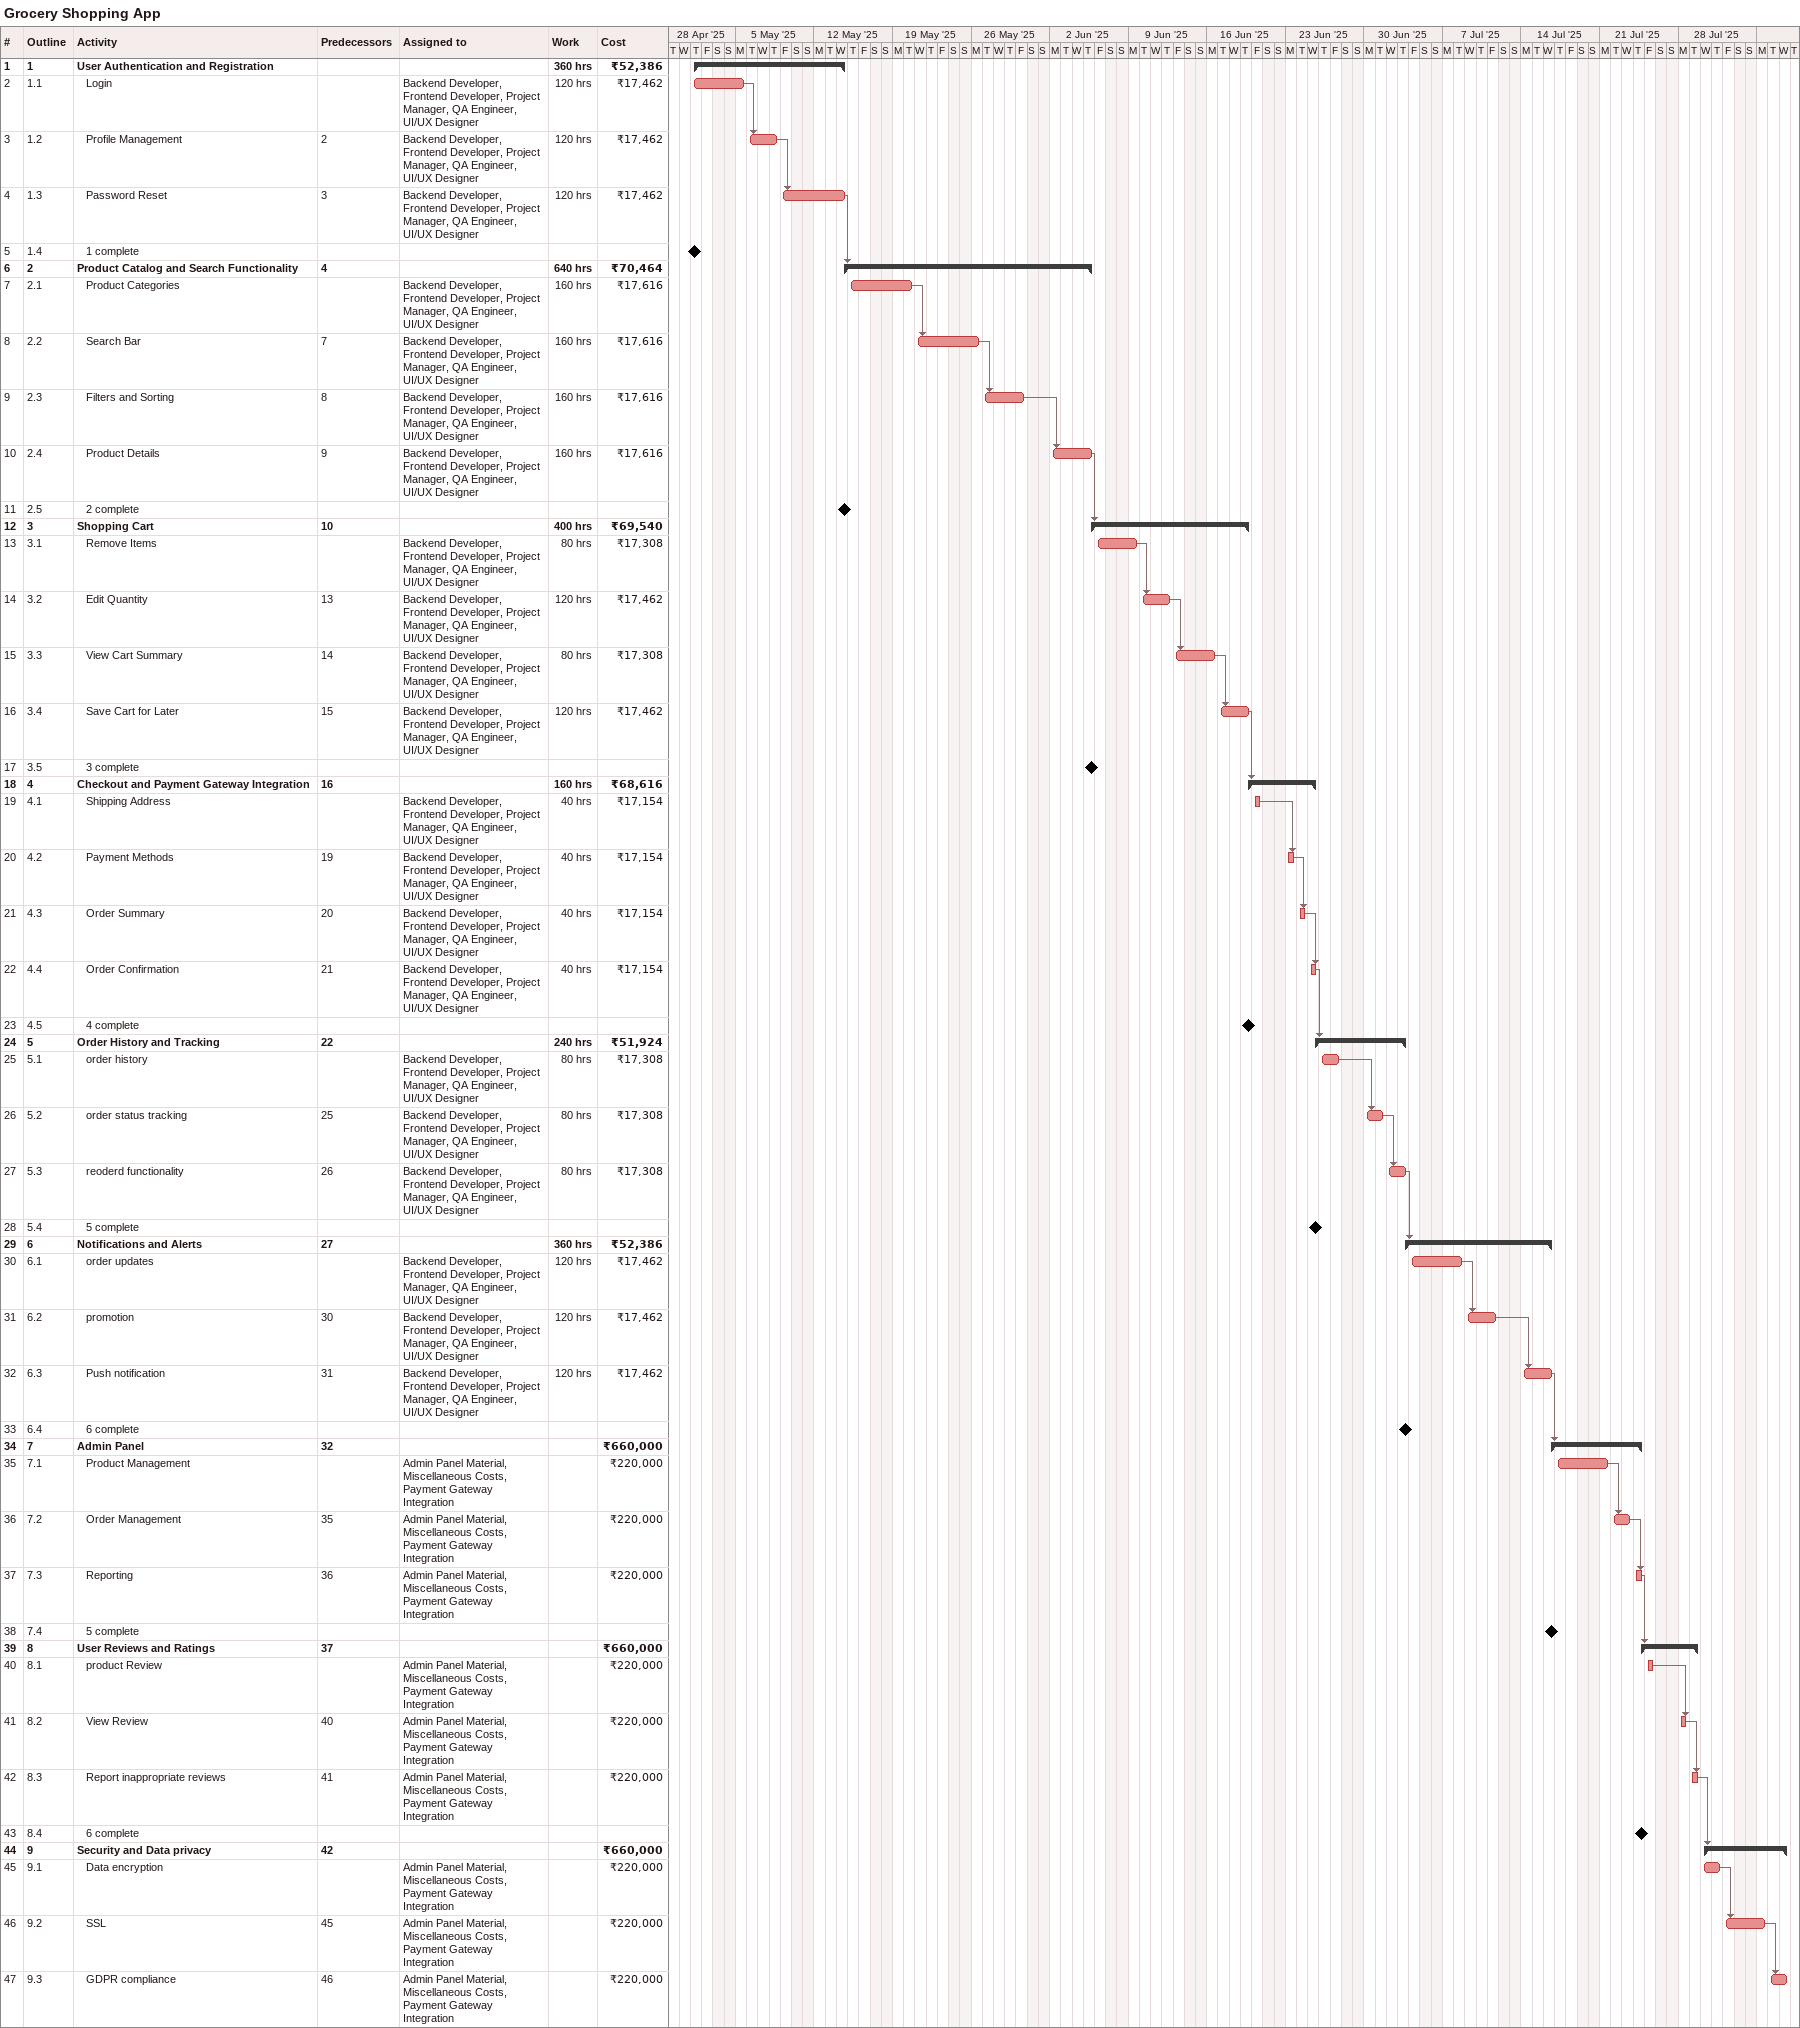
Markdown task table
Grocery Shopping App

| ID | WBS | Task | Start | Finish | Predecessors | Resources | Work (h) | Cost (₹) |
|---|---|---|---|---|---|---|---|---|
| 1 | 1 | **User Authentication and Registration** | 2025-05-01 | 2025-05-14 |  |  | 360 | 52386 |
| 2 | 1.1 | Login | 2025-05-01 | 2025-05-05 |  | Backend Developer, Frontend Developer, Project Manager, QA Engineer, UI/UX Designer | 120 | 17462 |
| 3 | 1.2 | Profile Management | 2025-05-06 | 2025-05-08 | 2 | Backend Developer, Frontend Developer, Project Manager, QA Engineer, UI/UX Designer | 120 | 17462 |
| 4 | 1.3 | Password Reset | 2025-05-09 | 2025-05-14 | 3 | Backend Developer, Frontend Developer, Project Manager, QA Engineer, UI/UX Designer | 120 | 17462 |
| 5 | 1.4 | 1 complete (milestone) | 2025-05-01 | 2025-05-01 |  |  |  |  |
| 6 | 2 | **Product Catalog and Search Functionality** | 2025-05-14 | 2025-06-05 | 4 |  | 640 | 70464 |
| 7 | 2.1 | Product Categories | 2025-05-15 | 2025-05-20 |  | Backend Developer, Frontend Developer, Project Manager, QA Engineer, UI/UX Designer | 160 | 17616 |
| 8 | 2.2 | Search Bar | 2025-05-21 | 2025-05-26 | 7 | Backend Developer, Frontend Developer, Project Manager, QA Engineer, UI/UX Designer | 160 | 17616 |
| 9 | 2.3 | Filters and Sorting | 2025-05-27 | 2025-05-30 | 8 | Backend Developer, Frontend Developer, Project Manager, QA Engineer, UI/UX Designer | 160 | 17616 |
| 10 | 2.4 | Product Details | 2025-06-02 | 2025-06-05 | 9 | Backend Developer, Frontend Developer, Project Manager, QA Engineer, UI/UX Designer | 160 | 17616 |
| 11 | 2.5 | 2 complete (milestone) | 2025-05-14 | 2025-05-14 |  |  |  |  |
| 12 | 3 | **Shopping Cart** | 2025-06-05 | 2025-06-19 | 10 |  | 400 | 69540 |
| 13 | 3.1 | Remove Items | 2025-06-06 | 2025-06-09 |  | Backend Developer, Frontend Developer, Project Manager, QA Engineer, UI/UX Designer | 80 | 17308 |
| 14 | 3.2 | Edit Quantity | 2025-06-10 | 2025-06-12 | 13 | Backend Developer, Frontend Developer, Project Manager, QA Engineer, UI/UX Designer | 120 | 17462 |
| 15 | 3.3 | View Cart Summary | 2025-06-13 | 2025-06-16 | 14 | Backend Developer, Frontend Developer, Project Manager, QA Engineer, UI/UX Designer | 80 | 17308 |
| 16 | 3.4 | Save Cart for Later | 2025-06-17 | 2025-06-19 | 15 | Backend Developer, Frontend Developer, Project Manager, QA Engineer, UI/UX Designer | 120 | 17462 |
| 17 | 3.5 | 3 complete (milestone) | 2025-06-05 | 2025-06-05 |  |  |  |  |
| 18 | 4 | **Checkout and Payment Gateway Integration** | 2025-06-19 | 2025-06-25 | 16 |  | 160 | 68616 |
| 19 | 4.1 | Shipping Address | 2025-06-20 | 2025-06-20 |  | Backend Developer, Frontend Developer, Project Manager, QA Engineer, UI/UX Designer | 40 | 17154 |
| 20 | 4.2 | Payment Methods | 2025-06-23 | 2025-06-23 | 19 | Backend Developer, Frontend Developer, Project Manager, QA Engineer, UI/UX Designer | 40 | 17154 |
| 21 | 4.3 | Order Summary | 2025-06-24 | 2025-06-24 | 20 | Backend Developer, Frontend Developer, Project Manager, QA Engineer, UI/UX Designer | 40 | 17154 |
| 22 | 4.4 | Order Confirmation | 2025-06-25 | 2025-06-25 | 21 | Backend Developer, Frontend Developer, Project Manager, QA Engineer, UI/UX Designer | 40 | 17154 |
| 23 | 4.5 | 4 complete (milestone) | 2025-06-19 | 2025-06-19 |  |  |  |  |
| 24 | 5 | **Order History and Tracking** | 2025-06-25 | 2025-07-03 | 22 |  | 240 | 51924 |
| 25 | 5.1 | order history | 2025-06-26 | 2025-06-27 |  | Backend Developer, Frontend Developer, Project Manager, QA Engineer, UI/UX Designer | 80 | 17308 |
| 26 | 5.2 | order status tracking | 2025-06-30 | 2025-07-01 | 25 | Backend Developer, Frontend Developer, Project Manager, QA Engineer, UI/UX Designer | 80 | 17308 |
| 27 | 5.3 | reoderd functionality | 2025-07-02 | 2025-07-03 | 26 | Backend Developer, Frontend Developer, Project Manager, QA Engineer, UI/UX Designer | 80 | 17308 |
| 28 | 5.4 | 5 complete (milestone) | 2025-06-25 | 2025-06-25 |  |  |  |  |
| 29 | 6 | **Notifications and Alerts** | 2025-07-03 | 2025-07-16 | 27 |  | 360 | 52386 |
| 30 | 6.1 | order updates | 2025-07-04 | 2025-07-08 |  | Backend Developer, Frontend Developer, Project Manager, QA Engineer, UI/UX Designer | 120 | 17462 |
| 31 | 6.2 | promotion | 2025-07-09 | 2025-07-11 | 30 | Backend Developer, Frontend Developer, Project Manager, QA Engineer, UI/UX Designer | 120 | 17462 |
| 32 | 6.3 | Push notification | 2025-07-14 | 2025-07-16 | 31 | Backend Developer, Frontend Developer, Project Manager, QA Engineer, UI/UX Designer | 120 | 17462 |
| 33 | 6.4 | 6 complete (milestone) | 2025-07-03 | 2025-07-03 |  |  |  |  |
| 34 | 7 | **Admin Panel** | 2025-07-16 | 2025-07-24 | 32 |  |  | 660000 |
| 35 | 7.1 | Product Management | 2025-07-17 | 2025-07-21 |  | Admin Panel Material, Miscellaneous Costs, Payment Gateway Integration |  | 220000 |
| 36 | 7.2 | Order Management | 2025-07-22 | 2025-07-23 | 35 | Admin Panel Material, Miscellaneous Costs, Payment Gateway Integration |  | 220000 |
| 37 | 7.3 | Reporting | 2025-07-24 | 2025-07-24 | 36 | Admin Panel Material, Miscellaneous Costs, Payment Gateway Integration |  | 220000 |
| 38 | 7.4 | 5 complete (milestone) | 2025-07-16 | 2025-07-16 |  |  |  |  |
| 39 | 8 | **User Reviews and Ratings** | 2025-07-24 | 2025-07-29 | 37 |  |  | 660000 |
| 40 | 8.1 | product Review | 2025-07-25 | 2025-07-25 |  | Admin Panel Material, Miscellaneous Costs, Payment Gateway Integration |  | 220000 |
| 41 | 8.2 | View Review | 2025-07-28 | 2025-07-28 | 40 | Admin Panel Material, Miscellaneous Costs, Payment Gateway Integration |  | 220000 |
| 42 | 8.3 | Report inappropriate reviews | 2025-07-29 | 2025-07-29 | 41 | Admin Panel Material, Miscellaneous Costs, Payment Gateway Integration |  | 220000 |
| 43 | 8.4 | 6 complete (milestone) | 2025-07-24 | 2025-07-24 |  |  |  |  |
| 44 | 9 | **Security and Data privacy** | 2025-07-30 | 2025-08-06 | 42 |  |  | 660000 |
| 45 | 9.1 | Data encryption | 2025-07-30 | 2025-07-31 |  | Admin Panel Material, Miscellaneous Costs, Payment Gateway Integration |  | 220000 |
| 46 | 9.2 | SSL | 2025-08-01 | 2025-08-04 | 45 | Admin Panel Material, Miscellaneous Costs, Payment Gateway Integration |  | 220000 |
| 47 | 9.3 | GDPR compliance | 2025-08-05 | 2025-08-06 | 46 | Admin Panel Material, Miscellaneous Costs, Payment Gateway Integration |  | 220000 |
